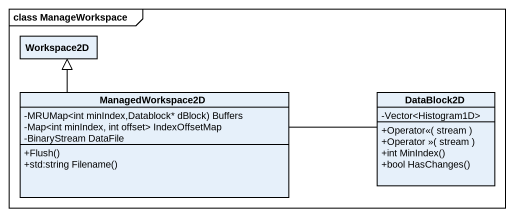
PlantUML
@startuml
mainframe class ManageWorkspace
hide circle
hide empty members
skinparam classAttributeIconSize 0
class Workspace2D
class ManagedWorkspace2D {
  -MRUMap<int minIndex,Datablock* dBlock) Buffers
  -Map<int minIndex, int offset> IndexOffsetMap
  -BinaryStream DataFile
  +Flush()
  +std:string Filename()
}
class DataBlock2D {
  -Vector<Histogram1D>
  +Operator<<( stream )
  +Operator >>( stream )
  +int MinIndex()
  +bool HasChanges()
}
ManagedWorkspace2D -up-|> Workspace2D
ManagedWorkspace2D -right- DataBlock2D
@enduml
